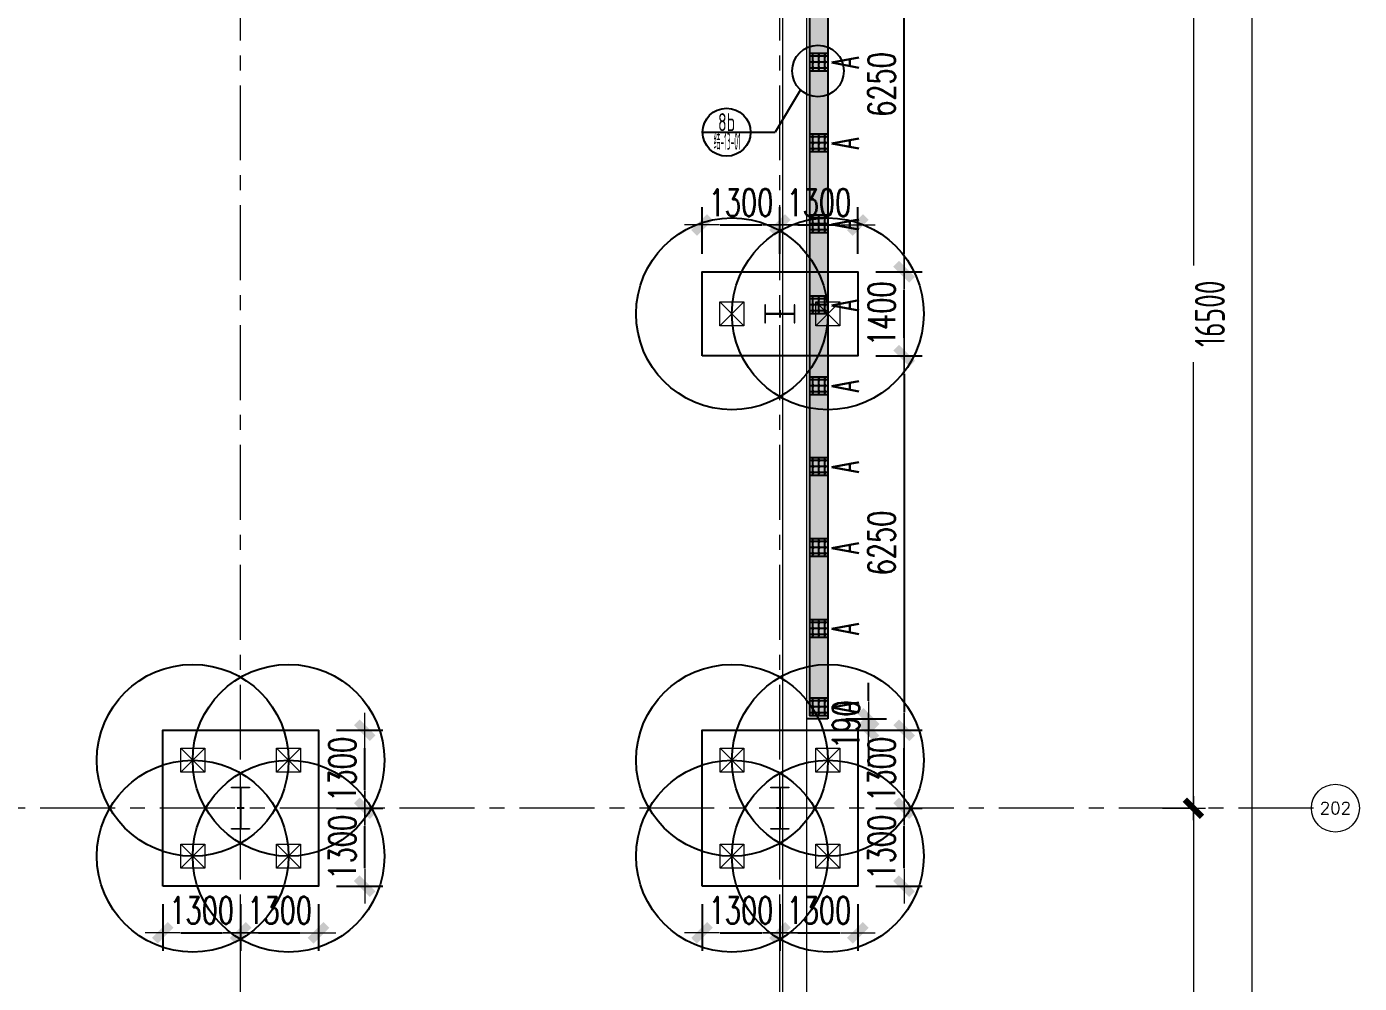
# Model space of a CAD drawing. Extents: x -1201378 to 2367219, y -619313 to 244905.
# Drawn here: x -96329 to -74089, y -50520 to -34558 of the extents above; entities that cross this region are included whole.
import ezdxf
from ezdxf.enums import TextEntityAlignment as Align

# ---------------------------------------------------------------- set-up
doc = ezdxf.new("R2010")
doc.units = 0
doc.header["$LTSCALE"] = 1000
doc.linetypes.add('CENTER', pattern=[2, 1.25, -0.25, 0.25, -0.25])
doc.layers.get('0').update_dxf_attribs({"linetype": 'CONTINUOUS'})
doc.layers.get('Defpoints').update_dxf_attribs({"linetype": 'CONTINUOUS'})
for name, color, linetype in [('2钢材断面', 2, 'CONTINUOUS'), ('30预埋件', 30, 'CONTINUOUS'), ('40钢材投影', 40, 'CONTINUOUS'), ('ALT_CEN-0-30', 1, 'CENTER'), ('S-DOTE1', 140, 'CENTER'), ('S-HATCH1-W', 252, 'CONTINUOUS'), ('S-SS', 111, 'CONTINUOUS'), ('S-XXX', 241, 'CONTINUOUS'), ('结构轮廓线', 1, 'CONTINUOUS')]:
    doc.layers.add(name, color=color, linetype=linetype)
doc.layers.add('A-云线2', color=3, linetype='CONTINUOUS', plot=False)
for name, color, linetype, lineweight in [('S-axis', 111, 'CONTINUOUS', 0), ('S-bkl', 4, 'CONTINUOUS', 0), ('S-col', 2, 'CONTINUOUS', 0), ('S-dim', 81, 'CONTINUOUS', 0), ('S-dote', 5, 'CENTER', 0), ('S-zhuang', 1, 'CONTINUOUS', 0)]:
    doc.layers.add(name, color=color, linetype=linetype, lineweight=lineweight)
doc.styles.add('_TCH_AXIS', font='COMPLEX', dxfattribs={"bigfont": 'GBCBIG'})
doc.styles.add('DHTEXT-1', font='romans.shx', dxfattribs={"width": 0.7, "bigfont": 'chinese.shx'})
doc.styles.add('HZS', font='hzs.shx', dxfattribs={"width": 0.7, "bigfont": 'hztxt.shx'})
doc.styles.add('SS1', font='tj-romans1.shx', dxfattribs={"width": 0.7, "bigfont": 'tj-hztxt1.shx'})
doc.styles.add('TSSD_Dimension', font='tssdeng.shx', dxfattribs={"width": 0.7, "bigfont": 'hztxt.shx'})
doc.dimstyles.new('S-150-ARCHI', dxfattribs={"dimscale": 150, "dimtxt": 3, "dimasz": 2, "dimexe": 2, "dimexo": 2, "dimgap": 1, "dimtad": 1, "dimdec": 0, "dimzin": 0, "dimdsep": 46, "dimtxsty": 'SS1', "dimblk1": 'TT', "dimblk2": 'TT', "dimsah": 1, "dimcen": 1, "dimclrd": 256, "dimclre": 256, "dimclrt": 256, "dimadec": 0, "dimazin": 0, "dimtfac": 1, "dimtdec": 0, "dimtix": 1, "dimtmove": 2, "dimatfit": 0, "dimldrblk": 'TT', "dimfxl": 2, "dimtolj": 1, "dimtzin": 0, "dimarcsym": 0})
doc.dimstyles.new('TSSD_200_200', dxfattribs={"dimtxt": 500, "dimasz": 200, "dimexe": 200, "dimexo": 500, "dimgap": 200, "dimtad": 1, "dimdec": 0, "dimzin": 0, "dimdsep": 46, "dimtxsty": 'TSSD_Dimension', "dimblk": 'ARCHTICK', "dimcen": 0, "dimdle": 200, "dimclrt": 7, "dimadec": 0, "dimazin": 0, "dimtfac": 1, "dimtdec": 0, "dimtix": 1, "dimtmove": 2, "dimatfit": 3, "dimfxl": 1, "dimtolj": 1, "dimtzin": 0, "dimarcsym": 0})

# ---------------------------------------------------------------- blocks, each defined once
blk = doc.blocks.new('_ArchTick')
at = {"color": 0, "linetype": 'ByBlock', "const_width": 0.5}
blk.add_lwpolyline([(-0.71, -0.71), (0.71, 0.71)], dxfattribs=at)
blk = doc.blocks.new('*D89')
at = {"layer": 'Defpoints', "color": 0, "transparency": 16777216}
for p in [(-77874, -231098), (-77874, -247598), (-76858, -247598)]:
    blk.add_point(p, dxfattribs=at)
at = {"layer": 'S-axis', "color": 0, "lineweight": -2, "transparency": 16777216}
for p, q in [((-76858, -230898), (-76858, -238542)), ((-77374, -231098), (-76658, -231098)), ((-76858, -247798), (-76858, -240154)), ((-77374, -247598), (-76658, -247598))]:
    blk.add_line(p, q, dxfattribs=at)
at = {"layer": 'S-axis', "color": 0, "lineweight": -2, "transparency": 16777216, "xscale": 200, "yscale": 200, "zscale": 200}
for p, rotation in [((-76858, -231098), 90), ((-76858, -247598), 270)]:
    blk.add_blockref('_ArchTick', p, dxfattribs=dict(at, rotation=rotation))
at = {"layer": 'S-axis', "color": 7, "transparency": 16777216, "insert": (-76583, -239348), "char_height": 500, "attachment_point": 5, "rotation": 90, "style": 'TSSD_Dimension'}
blk.add_mtext('\\A1;16500', dxfattribs=at)
blk = doc.blocks.new('*D90')
at = {"layer": 'Defpoints', "color": 0, "transparency": 16777216}
for p in [(-77874, -247598), (-77874, -264098), (-76858, -264098)]:
    blk.add_point(p, dxfattribs=at)
at = {"layer": 'S-axis', "color": 0, "lineweight": -2, "transparency": 16777216}
for p, q in [((-76858, -247398), (-76858, -255042)), ((-77374, -247598), (-76658, -247598)), ((-76858, -264298), (-76858, -256654)), ((-77374, -264098), (-76658, -264098))]:
    blk.add_line(p, q, dxfattribs=at)
at = {"layer": 'S-axis', "color": 0, "lineweight": -2, "transparency": 16777216, "xscale": 200, "yscale": 200, "zscale": 200}
for p, rotation in [((-76858, -247598), 90), ((-76858, -264098), 270)]:
    blk.add_blockref('_ArchTick', p, dxfattribs=dict(at, rotation=rotation))
at = {"layer": 'S-axis', "color": 7, "transparency": 16777216, "insert": (-76583, -255848), "char_height": 500, "attachment_point": 5, "rotation": 90, "style": 'TSSD_Dimension'}
blk.add_mtext('\\A1;16500', dxfattribs=at)
blk = doc.blocks.new('*D113')
at = {"layer": 'Defpoints', "color": 0, "transparency": 16777216}
for p in [(-77774, -180948), (-77774, -264748), (-75879, -264748)]:
    blk.add_point(p, dxfattribs=at)
at = {"layer": 'S-axis', "color": 0, "lineweight": -2, "transparency": 16777216}
for p, q in [((-75879, -180748), (-75879, -222015)), ((-77274, -180948), (-75679, -180948)), ((-75879, -264948), (-75879, -223681)), ((-77274, -264748), (-75679, -264748))]:
    blk.add_line(p, q, dxfattribs=at)
at = {"layer": 'S-axis', "color": 0, "lineweight": -2, "transparency": 16777216, "xscale": 200, "yscale": 200, "zscale": 200}
for p, rotation in [((-75879, -180948), 90), ((-75879, -264748), 270)]:
    blk.add_blockref('_ArchTick', p, dxfattribs=dict(at, rotation=rotation))
at = {"layer": 'S-axis', "color": 7, "transparency": 16777216, "insert": (-75604, -222848), "char_height": 500, "attachment_point": 5, "rotation": 90, "style": 'TSSD_Dimension'}
blk.add_mtext('\\A1;83800', dxfattribs=at)
blk = doc.blocks.new('nt66')
at = {"layer": 'S-col'}
blk.add_lwpolyline([(-195790, 766820), (-195490, 766820), (-195490, 766808), (-195636, 766808), (-195636, 766132), (-195490, 766132), (-195490, 766120), (-195790, 766120), (-195790, 766132), (-195644, 766132), (-195644, 766808), (-195790, 766808)], close=True, dxfattribs=at)
blk = doc.blocks.new('33333')
for p in [(57786, -109900), (66786, -109900)]:
    blk.add_blockref('nt66', p)
blk = doc.blocks.new('S-ZHUANG-400')
at = {"layer": 'S-zhuang'}
for p, q in [((200, -200), (-200, 200)), ((-200, -200), (200, 200))]:
    blk.add_line(p, q, dxfattribs=at)
blk.add_lwpolyline([(-200, 200), (200, 200), (200, -200), (-200, -200)], close=True, dxfattribs=at)
blk = doc.blocks.new('CT4')
at = {"layer": 'Defpoints'}
for centre in [(-100831, -168442), (-99231, -168442), (-100831, -170042), (-99231, -170042)]:
    blk.add_circle(centre, 1600, dxfattribs=at)
at = {"layer": 'S-DOTE1', "ltscale": 0.25}
for p, q in [((-99971, -169242), (-100091, -169242)), ((-100031, -169182), (-100031, -169302))]:
    blk.add_line(p, q, dxfattribs=at)
at = {"layer": 'S-HATCH1-W'}
blk.add_lwpolyline([(-101331, -170542), (-101331, -167942), (-98731, -167942), (-98731, -170542)], close=True, dxfattribs=at)
at = {"layer": 'S-zhuang', "rotation": 90.00000000000001}
for p in [(-100831, -168442), (-99231, -168442), (-100831, -170042), (-99231, -170042)]:
    blk.add_blockref('S-ZHUANG-400', p, dxfattribs=at)
blk = doc.blocks.new('CT2')
at = {"layer": 'Defpoints'}
for centre in [(-193625, -186366), (-193625, -187966)]:
    blk.add_circle(centre, 1600, dxfattribs=at)
at = {"layer": 'S-DOTE1', "ltscale": 0.25}
for p, q in [((-193565, -187166), (-193685, -187166)), ((-193625, -187226), (-193625, -187106))]:
    blk.add_line(p, q, dxfattribs=at)
at = {"layer": 'S-HATCH1-W'}
blk.add_lwpolyline([(-194325, -185866), (-192925, -185866), (-192925, -188466), (-194325, -188466)], close=True, dxfattribs=at)
at = {"layer": 'S-zhuang'}
for p in [(-193625, -186366), (-193625, -187966)]:
    blk.add_blockref('S-ZHUANG-400', p, dxfattribs=at)
blk = doc.blocks.new('TT')
blk.add_line((-0.969, 0), (0.969, 0))
at = {"const_width": 0.45}
blk.add_lwpolyline([(-0.442, -0.442), (0.442, 0.442)], dxfattribs=at)
blk = doc.blocks.new('*D2237')
at = {"layer": 'Defpoints', "color": 0, "transparency": 16777216}
for p in [(-94058, -48898), (-92758, -48898), (-92758, -49677)]:
    blk.add_point(p, dxfattribs=at)
at = {"layer": 'S-dim', "lineweight": -2, "transparency": 16777216}
for p, q in [((-94058, -49198), (-94058, -49977)), ((-92758, -49198), (-92758, -49977)), ((-93758, -49677), (-93058, -49677))]:
    blk.add_line(p, q, dxfattribs=at)
at = {"layer": 'S-dim', "lineweight": -2, "transparency": 16777216, "xscale": 300, "yscale": 300, "zscale": 300, "rotation": 180}
blk.add_blockref('TT', (-94058, -49677), dxfattribs=at)
at = {"layer": 'S-dim', "lineweight": -2, "transparency": 16777216, "xscale": 300, "yscale": 300, "zscale": 300}
blk.add_blockref('TT', (-92758, -49677), dxfattribs=at)
at = {"layer": 'S-dim', "transparency": 16777216, "insert": (-93408, -49302), "char_height": 450, "attachment_point": 5, "style": 'SS1'}
blk.add_mtext('\\A1;1300', dxfattribs=at)
blk = doc.blocks.new('*D2238')
at = {"layer": 'Defpoints', "color": 0, "transparency": 16777216}
for p in [(-92758, -48898), (-91458, -48898), (-91458, -49677)]:
    blk.add_point(p, dxfattribs=at)
at = {"layer": 'S-dim', "lineweight": -2, "transparency": 16777216}
for p, q in [((-92758, -49198), (-92758, -49977)), ((-91458, -49198), (-91458, -49977)), ((-92458, -49677), (-91758, -49677))]:
    blk.add_line(p, q, dxfattribs=at)
at = {"layer": 'S-dim', "lineweight": -2, "transparency": 16777216, "xscale": 300, "yscale": 300, "zscale": 300, "rotation": 180}
blk.add_blockref('TT', (-92758, -49677), dxfattribs=at)
at = {"layer": 'S-dim', "lineweight": -2, "transparency": 16777216, "xscale": 300, "yscale": 300, "zscale": 300}
blk.add_blockref('TT', (-91458, -49677), dxfattribs=at)
at = {"layer": 'S-dim', "transparency": 16777216, "insert": (-92108, -49302), "char_height": 450, "attachment_point": 5, "style": 'SS1'}
blk.add_mtext('\\A1;1300', dxfattribs=at)
blk = doc.blocks.new('*D2239')
at = {"layer": 'Defpoints', "color": 0, "transparency": 16777216}
for p in [(-91458, -47598), (-90687, -47598), (-91458, -48898)]:
    blk.add_point(p, dxfattribs=at)
at = {"layer": 'S-dim', "lineweight": -2, "transparency": 16777216}
for p, q in [((-91158, -47598), (-90387, -47598)), ((-90687, -48598), (-90687, -47898)), ((-91158, -48898), (-90387, -48898))]:
    blk.add_line(p, q, dxfattribs=at)
at = {"layer": 'S-dim', "lineweight": -2, "transparency": 16777216, "xscale": 300, "yscale": 300, "zscale": 300}
for p, rotation in [((-90687, -47598), 90), ((-90687, -48898), 270)]:
    blk.add_blockref('TT', p, dxfattribs=dict(at, rotation=rotation))
at = {"layer": 'S-dim', "transparency": 16777216, "insert": (-91062, -48248), "char_height": 450, "attachment_point": 5, "rotation": 90, "style": 'SS1'}
blk.add_mtext('\\A1;1300', dxfattribs=at)
blk = doc.blocks.new('*D2240')
at = {"layer": 'Defpoints', "color": 0, "transparency": 16777216}
for p in [(-91458, -46298), (-90687, -46298), (-91458, -47598)]:
    blk.add_point(p, dxfattribs=at)
at = {"layer": 'S-dim', "lineweight": -2, "transparency": 16777216}
for p, q in [((-91158, -46298), (-90387, -46298)), ((-90687, -47298), (-90687, -46598)), ((-91158, -47598), (-90387, -47598))]:
    blk.add_line(p, q, dxfattribs=at)
at = {"layer": 'S-dim', "lineweight": -2, "transparency": 16777216, "xscale": 300, "yscale": 300, "zscale": 300}
for p, rotation in [((-90687, -46298), 90), ((-90687, -47598), 270)]:
    blk.add_blockref('TT', p, dxfattribs=dict(at, rotation=rotation))
at = {"layer": 'S-dim', "transparency": 16777216, "insert": (-91062, -46948), "char_height": 450, "attachment_point": 5, "rotation": 90, "style": 'SS1'}
blk.add_mtext('\\A1;1300', dxfattribs=at)
blk = doc.blocks.new('*D2244')
at = {"layer": 'Defpoints', "color": 0, "transparency": 16777216}
for p in [(-85058, -48898), (-83758, -48898), (-83758, -49677)]:
    blk.add_point(p, dxfattribs=at)
at = {"layer": 'S-dim', "lineweight": -2, "transparency": 16777216}
for p, q in [((-85058, -49198), (-85058, -49977)), ((-83758, -49198), (-83758, -49977)), ((-84758, -49677), (-84058, -49677))]:
    blk.add_line(p, q, dxfattribs=at)
at = {"layer": 'S-dim', "lineweight": -2, "transparency": 16777216, "xscale": 300, "yscale": 300, "zscale": 300, "rotation": 180}
blk.add_blockref('TT', (-85058, -49677), dxfattribs=at)
at = {"layer": 'S-dim', "lineweight": -2, "transparency": 16777216, "xscale": 300, "yscale": 300, "zscale": 300}
blk.add_blockref('TT', (-83758, -49677), dxfattribs=at)
at = {"layer": 'S-dim', "transparency": 16777216, "insert": (-84408, -49302), "char_height": 450, "attachment_point": 5, "style": 'SS1'}
blk.add_mtext('\\A1;1300', dxfattribs=at)
blk = doc.blocks.new('*D2241')
at = {"layer": 'Defpoints', "color": 0, "transparency": 16777216}
for p in [(-83758, -48898), (-82458, -48898), (-82458, -49677)]:
    blk.add_point(p, dxfattribs=at)
at = {"layer": 'S-dim', "lineweight": -2, "transparency": 16777216}
for p, q in [((-83758, -49198), (-83758, -49977)), ((-82458, -49198), (-82458, -49977)), ((-83458, -49677), (-82758, -49677))]:
    blk.add_line(p, q, dxfattribs=at)
at = {"layer": 'S-dim', "lineweight": -2, "transparency": 16777216, "xscale": 300, "yscale": 300, "zscale": 300, "rotation": 180}
blk.add_blockref('TT', (-83758, -49677), dxfattribs=at)
at = {"layer": 'S-dim', "lineweight": -2, "transparency": 16777216, "xscale": 300, "yscale": 300, "zscale": 300}
blk.add_blockref('TT', (-82458, -49677), dxfattribs=at)
at = {"layer": 'S-dim', "transparency": 16777216, "insert": (-83108, -49302), "char_height": 450, "attachment_point": 5, "style": 'SS1'}
blk.add_mtext('\\A1;1300', dxfattribs=at)
blk = doc.blocks.new('*D2242')
at = {"layer": 'Defpoints', "color": 0, "transparency": 16777216}
for p in [(-82458, -47598), (-81687, -47598), (-82458, -48898)]:
    blk.add_point(p, dxfattribs=at)
at = {"layer": 'S-dim', "lineweight": -2, "transparency": 16777216}
for p, q in [((-82158, -47598), (-81387, -47598)), ((-81687, -48598), (-81687, -47898)), ((-82158, -48898), (-81387, -48898))]:
    blk.add_line(p, q, dxfattribs=at)
at = {"layer": 'S-dim', "lineweight": -2, "transparency": 16777216, "xscale": 300, "yscale": 300, "zscale": 300}
for p, rotation in [((-81687, -47598), 90), ((-81687, -48898), 270)]:
    blk.add_blockref('TT', p, dxfattribs=dict(at, rotation=rotation))
at = {"layer": 'S-dim', "transparency": 16777216, "insert": (-82062, -48248), "char_height": 450, "attachment_point": 5, "rotation": 90, "style": 'SS1'}
blk.add_mtext('\\A1;1300', dxfattribs=at)
blk = doc.blocks.new('*D2243')
at = {"layer": 'Defpoints', "color": 0, "transparency": 16777216}
for p in [(-82458, -46298), (-81687, -46298), (-82458, -47598)]:
    blk.add_point(p, dxfattribs=at)
at = {"layer": 'S-dim', "lineweight": -2, "transparency": 16777216}
for p, q in [((-82158, -46298), (-81387, -46298)), ((-81687, -47298), (-81687, -46598)), ((-82158, -47598), (-81387, -47598))]:
    blk.add_line(p, q, dxfattribs=at)
at = {"layer": 'S-dim', "lineweight": -2, "transparency": 16777216, "xscale": 300, "yscale": 300, "zscale": 300}
for p, rotation in [((-81687, -46298), 90), ((-81687, -47598), 270)]:
    blk.add_blockref('TT', p, dxfattribs=dict(at, rotation=rotation))
at = {"layer": 'S-dim', "transparency": 16777216, "insert": (-82062, -46948), "char_height": 450, "attachment_point": 5, "rotation": 90, "style": 'SS1'}
blk.add_mtext('\\A1;1300', dxfattribs=at)
blk = doc.blocks.new('*D2514')
at = {"layer": 'Defpoints', "color": 0, "transparency": 16777216}
for p in [(-82458, -38648), (-81685, -38648), (-82458, -40048)]:
    blk.add_point(p, dxfattribs=at)
at = {"layer": 'S-dim', "lineweight": -2, "transparency": 16777216}
for p, q in [((-82158, -38648), (-81385, -38648)), ((-81685, -39748), (-81685, -38948)), ((-82158, -40048), (-81385, -40048))]:
    blk.add_line(p, q, dxfattribs=at)
at = {"layer": 'S-dim', "lineweight": -2, "transparency": 16777216, "xscale": 300, "yscale": 300, "zscale": 300}
for p, rotation in [((-81685, -38648), 90), ((-81685, -40048), 270)]:
    blk.add_blockref('TT', p, dxfattribs=dict(at, rotation=rotation))
at = {"layer": 'S-dim', "transparency": 16777216, "insert": (-82060, -39348), "char_height": 450, "attachment_point": 5, "rotation": 90, "style": 'SS1'}
blk.add_mtext('\\A1;1400', dxfattribs=at)
blk = doc.blocks.new('*D2515')
at = {"layer": 'Defpoints', "color": 0, "transparency": 16777216}
for p in [(-83758, -37867), (-85058, -38648), (-83758, -38648)]:
    blk.add_point(p, dxfattribs=at)
at = {"layer": 'S-dim', "lineweight": -2, "transparency": 16777216}
for p, q in [((-85058, -38348), (-85058, -37567)), ((-83758, -38348), (-83758, -37567)), ((-84758, -37867), (-84058, -37867))]:
    blk.add_line(p, q, dxfattribs=at)
at = {"layer": 'S-dim', "lineweight": -2, "transparency": 16777216, "xscale": 300, "yscale": 300, "zscale": 300, "rotation": 180}
blk.add_blockref('TT', (-85058, -37867), dxfattribs=at)
at = {"layer": 'S-dim', "lineweight": -2, "transparency": 16777216, "xscale": 300, "yscale": 300, "zscale": 300}
blk.add_blockref('TT', (-83758, -37867), dxfattribs=at)
at = {"layer": 'S-dim', "transparency": 16777216, "insert": (-84408, -37492), "char_height": 450, "attachment_point": 5, "style": 'SS1'}
blk.add_mtext('\\A1;1300', dxfattribs=at)
blk = doc.blocks.new('*D2516')
at = {"layer": 'Defpoints', "color": 0, "transparency": 16777216}
for p in [(-82458, -37867), (-83758, -38648), (-82458, -38648)]:
    blk.add_point(p, dxfattribs=at)
at = {"layer": 'S-dim', "lineweight": -2, "transparency": 16777216}
for p, q in [((-83758, -38348), (-83758, -37567)), ((-82458, -38348), (-82458, -37567)), ((-83458, -37867), (-82758, -37867))]:
    blk.add_line(p, q, dxfattribs=at)
at = {"layer": 'S-dim', "lineweight": -2, "transparency": 16777216, "xscale": 300, "yscale": 300, "zscale": 300, "rotation": 180}
blk.add_blockref('TT', (-83758, -37867), dxfattribs=at)
at = {"layer": 'S-dim', "lineweight": -2, "transparency": 16777216, "xscale": 300, "yscale": 300, "zscale": 300}
blk.add_blockref('TT', (-82458, -37867), dxfattribs=at)
at = {"layer": 'S-dim', "transparency": 16777216, "insert": (-83108, -37492), "char_height": 450, "attachment_point": 5, "style": 'SS1'}
blk.add_mtext('\\A1;1300', dxfattribs=at)
blk = doc.blocks.new('*D2517')
at = {"layer": 'Defpoints', "color": 0, "transparency": 16777216}
for p in [(-82458, -40048), (-82458, -46298), (-81685, -46298)]:
    blk.add_point(p, dxfattribs=at)
at = {"layer": 'S-dim', "lineweight": -2, "transparency": 16777216}
for p, q in [((-82158, -40048), (-81385, -40048)), ((-81685, -40348), (-81685, -45998)), ((-82158, -46298), (-81385, -46298))]:
    blk.add_line(p, q, dxfattribs=at)
at = {"layer": 'S-dim', "lineweight": -2, "transparency": 16777216, "xscale": 300, "yscale": 300, "zscale": 300}
for p, rotation in [((-81685, -40048), 90), ((-81685, -46298), 270)]:
    blk.add_blockref('TT', p, dxfattribs=dict(at, rotation=rotation))
at = {"layer": 'S-dim', "transparency": 16777216, "insert": (-82060, -43173), "char_height": 450, "attachment_point": 5, "rotation": 90, "style": 'SS1'}
blk.add_mtext('\\A1;6250', dxfattribs=at)
blk = doc.blocks.new('*D2518')
at = {"layer": 'Defpoints', "color": 0, "transparency": 16777216}
for p in [(-82458, -32398), (-81687, -32398), (-82458, -38648)]:
    blk.add_point(p, dxfattribs=at)
at = {"layer": 'S-dim', "lineweight": -2, "transparency": 16777216}
for p, q in [((-82158, -32398), (-81387, -32398)), ((-81687, -38348), (-81687, -32698)), ((-82158, -38648), (-81387, -38648))]:
    blk.add_line(p, q, dxfattribs=at)
at = {"layer": 'S-dim', "lineweight": -2, "transparency": 16777216, "xscale": 300, "yscale": 300, "zscale": 300}
for p, rotation in [((-81687, -32398), 90), ((-81687, -38648), 270)]:
    blk.add_blockref('TT', p, dxfattribs=dict(at, rotation=rotation))
at = {"layer": 'S-dim', "transparency": 16777216, "insert": (-82062, -35523), "char_height": 450, "attachment_point": 5, "rotation": 90, "style": 'SS1'}
blk.add_mtext('\\A1;6250', dxfattribs=at)
blk = doc.blocks.new('*D6551')
at = {"layer": 'Defpoints', "color": 0, "transparency": 16777216}
for p in [(-82958, -46108), (-82958, -46298), (-82279, -46298)]:
    blk.add_point(p, dxfattribs=at)
at = {"layer": 'S-dim', "lineweight": -2, "transparency": 16777216}
for p, q in [((-82279, -45808), (-82279, -45508)), ((-82658, -46108), (-81979, -46108)), ((-82279, -46108), (-82279, -46298)), ((-82658, -46298), (-81979, -46298)), ((-82279, -46598), (-82279, -46898))]:
    blk.add_line(p, q, dxfattribs=at)
at = {"layer": 'S-dim', "lineweight": -2, "transparency": 16777216, "xscale": 300, "yscale": 300, "zscale": 300}
for p, rotation in [((-82279, -46108), 270), ((-82279, -46298), 90)]:
    blk.add_blockref('TT', p, dxfattribs=dict(at, rotation=rotation))
at = {"layer": 'S-dim', "transparency": 16777216, "insert": (-82654, -46203), "char_height": 450, "attachment_point": 5, "rotation": 90, "style": 'SS1'}
blk.add_mtext('\\A1;190', dxfattribs=at)
blk = doc.blocks.new('2号一层翻口')
at = {"layer": '结构轮廓线', "color": 1, "ltscale": 500}
for p, q in [((-82958, 477162), (-82958, 453892)), ((-82958, 453892), (-83308, 453892))]:
    blk.add_line(p, q, dxfattribs=at)
blk = doc.blocks.new('20250903183753')
at = {"layer": '2钢材断面'}
for p, q in [((150, 0), (-150, 0)), ((-150, 0), (-150, -300)), ((150, -300), (150, 0)), ((-150, -300), (150, -300))]:
    blk.add_line(p, q, dxfattribs=at)
at = {"layer": '40钢材投影'}
for centre, radius in [((-100, -50), 12), ((-100, -150), 12), ((-100, -50), 6), ((-100, -150), 6), ((0, -50), 12), ((0, -150), 12), ((0, -50), 6), ((0, -150), 6), ((100, -50), 12), ((100, -150), 12), ((100, -50), 6), ((100, -150), 6), ((-100, -250), 12), ((-100, -250), 6), ((0, -250), 12), ((0, -250), 6), ((100, -251), 12), ((100, -251), 6)]:
    blk.add_circle(centre, radius, dxfattribs=at)
at = {"layer": 'ALT_CEN-0-30', "ltscale": 20}
for p, q in [((-100, 0), (-100, -300)), ((0, 0), (0, -300)), ((100, 0), (100, -300)), ((-150, -50), (150, -50)), ((-150, -150), (150, -150)), ((-150, -250), (150, -250))]:
    blk.add_line(p, q, dxfattribs=at)
blk = doc.blocks.new('20250903183821')
at = {"ltscale": 50}
blk.add_blockref('20250903183753', (0, 0), dxfattribs=at)
at = {"layer": '30预埋件', "style": 'DHTEXT-1', "text_generation_flag": 6, "width": 0.55}
blk.add_attdef('B', (-105, 65), '', height=450, rotation=180, dxfattribs=at)
blk = doc.blocks.new('20250904082940')
at = {"ltscale": 500}
ref = blk.add_blockref('20250903183821', (0, -20), dxfattribs=dict(at, xscale=-1))
ref.add_attrib('B', 'A', (105, 495), dxfattribs={"layer": '30预埋件', "height": 450, "style": 'DHTEXT-1', "text_generation_flag": 6, "width": 0.55})
blk = doc.blocks.new('2#轴网')
at = {"layer": 'S-axis'}
blk.add_circle((-74489.2, -247597), 400, dxfattribs=at)
at = {"layer": 'S-dote'}
for p, q in [((-92758.5, -270787), (-92758.5, -175298.2)), ((-83758.5, -270787), (-83758.5, -175298.2)), ((-74854.3, -247598.2), (-251154.3, -247598.2))]:
    blk.add_line(p, q, dxfattribs=at)
at = {"layer": 'S-axis', "style": '_TCH_AXIS'}
blk.add_text('202', height=202.97, dxfattribs=at).set_placement((-74750.1, -247698.5), (-74228.2, -247698.5), align=Align.FIT)
at = {"layer": 'S-axis'}
for base, p1, p2, picture, middle in [((-75878.8, -264748.2), (-77774.3, -180948.2), (-77774.3, -264748.2), '*D113', (-75603.8, -222848.2)), ((-76858.5, -247598.2), (-77874.3, -231098.2), (-77874.3, -247598.2), '*D89', (-76583.5, -239348.2)), ((-76858.5, -264098.2), (-77874.3, -247598.2), (-77874.3, -264098.2), '*D90', (-76583.5, -255848.2))]:
    dim = blk.add_linear_dim(base=base, p1=p1, p2=p2, angle=270, dimstyle='TSSD_200_200', dxfattribs=at)
    dim.commit()
    dim.dimension.update_dxf_attribs({"geometry": picture, "text_midpoint": middle, "dimtype": 161})

msp = doc.modelspace()

# ---------------------------------------------------------------- hatches: boundary and pattern name
at = {"layer": 'S-HATCH1-W'}
h = msp.add_hatch(dxfattribs=at)
h.set_pattern_fill('HONEY', color=256, scale=20)
h.set_pattern_definition([(0, (0, 192870), (95.25, 54.992613), [63.5, -127]), (120, (0, 192870), (-95.25, 54.992613), [63.5, -127]), (60, (0, 192870), (2e-07, 109.985226), [-127, 63.5])])
h.paths.add_polyline_path([(-82958.5, -22888.2), (-83258.5, -22888.2), (-83258.5, -46058.2), (-82958.5, -46058.2)])

# ---------------------------------------------------------------- linework, layer by layer
at = {"layer": 'S-bkl'}
msp.add_line((-83708.5, -63760.2), (-83708.5, 18401.8), dxfattribs=at)
msp.add_lwpolyline([(-83308.5, -63760.2), (-83308.5, 18401.8)], dxfattribs=at)
at = {"layer": 'S-col'}
msp.add_lwpolyline([(-83508.5, -39498.2), (-83508.5, -39198.2), (-83520.5, -39198.2), (-83520.5, -39344.2), (-83996.5, -39344.2), (-83996.5, -39198.2), (-84008.5, -39198.2), (-84008.5, -39498.2), (-83996.5, -39498.2), (-83996.5, -39352.2), (-83520.5, -39352.2), (-83520.5, -39498.2)], close=True, dxfattribs=at)
at = {"layer": 'S-HATCH1-W'}
msp.add_lwpolyline([(-82958.5, -46058.2), (-83258.5, -46058.2), (-83258.5, -22888.2), (-82958.5, -22888.2)], close=True, dxfattribs=at)
at = {"layer": 'S-XXX'}
for p in [(-83414.3, -35613.7), (-85048.5, -36318.6)]:
    msp.add_line(p, (-83840.5, -36318.6), dxfattribs=at)
for centre, radius in [((-83123.6, -35296.5), 430.2), ((-84648.5, -36318.6), 400)]:
    msp.add_circle(centre, radius, dxfattribs=at)

# ---------------------------------------------------------------- block references
at = {"layer": 'A-云线2', "ltscale": 10, "rotation": 270}
for p in [(-82938.5, -35148.2), (-82938.5, -36498.2), (-82938.5, -37848.2), (-82938.5, -39198.2), (-82938.5, -40548.2), (-82938.5, -41898.2), (-82938.5, -43248.2), (-82938.5, -44598.2), (-82938.5, -45908.2)]:
    msp.add_blockref('20250904082940', p, dxfattribs=at)
at = {"layer": 'S-axis'}
msp.add_blockref('2#轴网', (0, 200000), dxfattribs=at)
at = {"layer": 'S-col'}
msp.add_blockref('33333', (45095.7, -704168.2), dxfattribs=at)
at = {"layer": 'S-SS'}
msp.add_blockref('2号一层翻口', (0, -500000), dxfattribs=at)
at = {"layer": 'S-zhuang', "rotation": 90}
msp.add_blockref('CT2', (-270924.7, 154276.6), dxfattribs=at)
at = {"layer": 'S-zhuang'}
for p in [(7272.7, 121643.8), (16272.7, 121643.8)]:
    msp.add_blockref('CT4', p, dxfattribs=at)

# ---------------------------------------------------------------- texts
at = {"layer": 'S-XXX', "style": 'HZS'}
for s, height, width, p in [('8b', 300, 0.75, (-84648.5, -36301.2)), ('结-13-01', 280, 0.3, (-84638.4, -36611.8))]:
    msp.add_text(s, height=height, dxfattribs=dict(at, width=width)).set_placement(p, align=Align.CENTER)

# ---------------------------------------------------------------- dimensions: what is measured, and where the dimension line sits
at = {"layer": 'S-dim'}
for base, p1, p2, picture, middle in [((-81686.9, -32398.2), (-82458.3, -38648.2), (-82458.5, -32398.2), '*D2518', (-82061.9, -35523.2)), ((-81684.5, -38648.2), (-82458.3, -40048.2), (-82458.3, -38648.2), '*D2514', (-82059.5, -39348.2)), ((-81684.5, -46298.2), (-82458.3, -40048.2), (-82458.5, -46298.2), '*D2517', (-82059.5, -43173.2)), ((-82278.7, -46298.2), (-82958.5, -46108.2), (-82958.5, -46298.2), '*D6551', (-82653.7, -46203.2)), ((-90686.9, -46298.2), (-91458.5, -47598.2), (-91458.5, -46298.2), '*D2240', (-91061.9, -46948.2)), ((-81686.9, -46298.2), (-82458.5, -47598.2), (-82458.5, -46298.2), '*D2243', (-82061.9, -46948.2)), ((-90686.9, -47598.2), (-91458.5, -48898.2), (-91458.5, -47598.2), '*D2239', (-91061.9, -48248.2)), ((-81686.9, -47598.2), (-82458.5, -48898.2), (-82458.5, -47598.2), '*D2242', (-82061.9, -48248.2))]:
    dim = msp.add_linear_dim(base=base, p1=p1, p2=p2, angle=90, dimstyle='S-150-ARCHI', dxfattribs=at)
    dim.commit()
    dim.dimension.update_dxf_attribs({"geometry": picture, "text_midpoint": middle})
for base, p1, p2, picture, middle in [((-83758.3, -37867.4), (-85058.3, -38648.2), (-83758.3, -38648.2), '*D2515', (-84408.3, -37492.4)), ((-82458.3, -37867.4), (-83758.3, -38648.2), (-82458.3, -38648.2), '*D2516', (-83108.3, -37492.4)), ((-92758.5, -49676.8), (-94058.5, -48898.2), (-92758.5, -48898.2), '*D2237', (-93408.5, -49301.8)), ((-91458.5, -49676.8), (-92758.5, -48898.2), (-91458.5, -48898.2), '*D2238', (-92108.5, -49301.8)), ((-83758.5, -49676.8), (-85058.5, -48898.2), (-83758.5, -48898.2), '*D2244', (-84408.5, -49301.8)), ((-82458.5, -49676.8), (-83758.5, -48898.2), (-82458.5, -48898.2), '*D2241', (-83108.5, -49301.8))]:
    dim = msp.add_linear_dim(base=base, p1=p1, p2=p2, dimstyle='S-150-ARCHI', dxfattribs=at)
    dim.commit()
    dim.dimension.update_dxf_attribs({"geometry": picture, "text_midpoint": middle})

doc.saveas('drawing.dxf')
